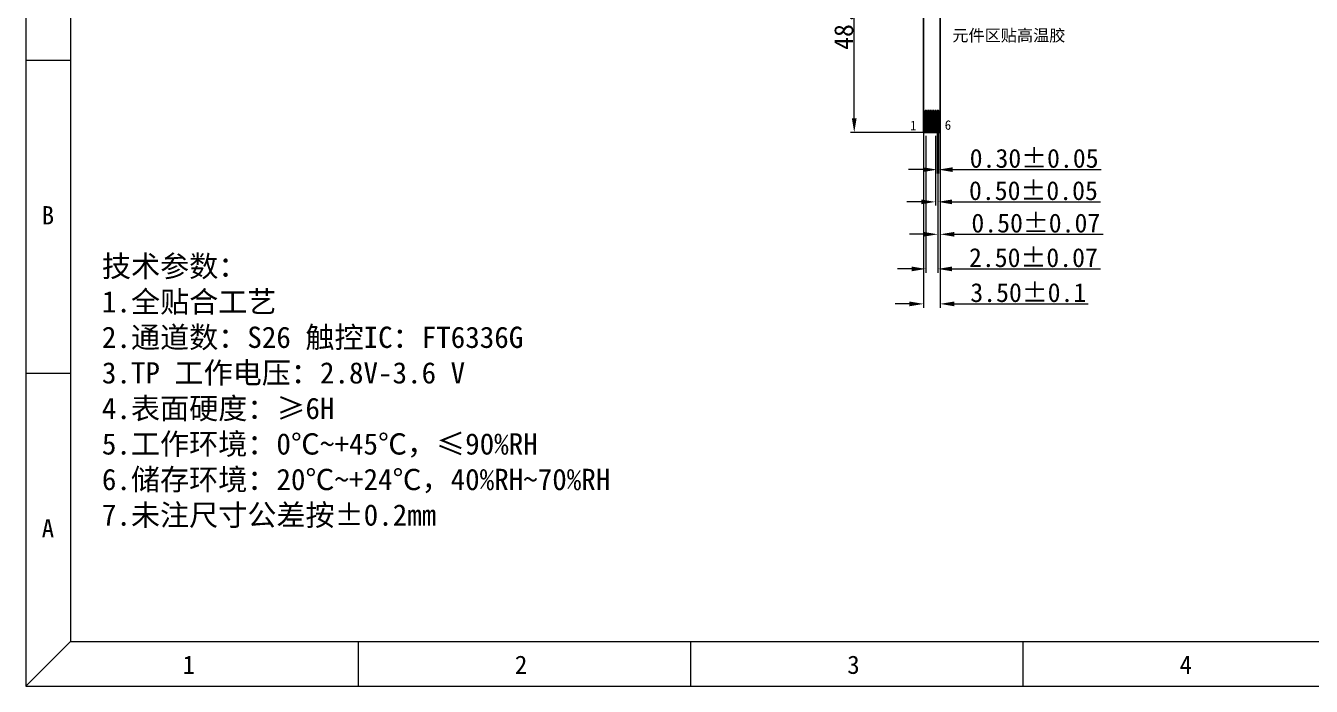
# Model space of a CAD drawing. Header units: millimetres. Extents: x 0 to 12024, y -5479 to 598.
# Drawn here: x 11462.3 to 11733.6, y -5478.6 to -5339 of the extents above; entities that cross this region are included whole.
import ezdxf
from ezdxf.enums import TextEntityAlignment as Align

# ---------------------------------------------------------------- set-up
doc = ezdxf.new("R2010")
doc.units = ezdxf.units.MM
doc.layers.add('DIM', color=7, linetype='Continuous')
doc.layers.add('FPC', color=5, linetype='Continuous')
doc.layers.add('Sundenal', color=4, linetype='Continuous', lineweight=20)
doc.layers.add('文字', color=2, linetype='Continuous', lineweight=20)
doc.styles.get("Standard").update_dxf_attribs({"font": 'isocp2.shx', "bigfont": 'extfont2.shx'})
doc.styles.add('宋体', font='')
doc.styles.get('宋体').set_extended_font_data('SimSun')
doc.dimstyles.new('Sundenal$0', dxfattribs={"dimtxt": 6, "dimasz": 3, "dimexe": 0.8, "dimexo": 0.8, "dimgap": 0.2, "dimtad": 1, "dimzin": 1, "dimdsep": 46, "dimtxsty": '宋体', "dimcen": 2.5, "dimadec": 0, "dimazin": 0, "dimtfac": 1, "dimtofl": 0, "dimtmove": 0, "dimatfit": 3, "dimfxl": 0.8, "dimtolj": 1, "dimlwd": 13, "dimlwe": 13, "dimarcsym": 0})

# ---------------------------------------------------------------- blocks, each defined once
blk = doc.blocks.new('sundenal')
at = {"layer": 'Sundenal', "color": 4}
blk.add_lwpolyline([(-1141.39, 0), (0, 0), (0, 805.66), (-1141.39, 805.66)], close=True, dxfattribs=at)
at = {"layer": 'Sundenal', "ltscale": 0.2}
blk.add_lwpolyline([(-19.18, 786.48), (-1122.21, 786.48), (-1122.21, 19.18), (-19.18, 19.18)], close=True, dxfattribs=at)
at = {"layer": 'Sundenal', "color": 4}
for points in [[(-1141.39, 268.55), (-1122.21, 268.55)], [(-1141.39, 134.28), (-1122.21, 134.28)], [(-1122.21, 19.18), (-1141.39, 0)], [(-998.96, 19.18), (-998.96, 0)], [(-856.53, 19.18), (-856.53, 0)], [(-714.1, 19.18), (-714.1, 0)]]:
    blk.add_lwpolyline(points, dxfattribs=at)
at = {"layer": 'Sundenal', "color": 4, "style": '宋体'}
for s, p in [('B', (-1131.87, 202.04)), ('A', (-1131.87, 67.76)), ('1', (-1071.5, 9.26)), ('2', (-929.07, 9.26)), ('3', (-786.64, 9.26)), ('4', (-644.21, 9.26))]:
    blk.add_text(s, height=7.85, dxfattribs=at).set_placement(p, align=Align.MIDDLE_CENTER)
blk = doc.blocks.new('*D22')
at = {"layer": 'Defpoints', "color": 0, "ltscale": 0.2, "transparency": 16777216}
for p in [(11654.66, -5360.09), (11654.96, -5360.09), (11654.96, -5369.43)]:
    blk.add_point(p, dxfattribs=at)
at = {"layer": 'DIM', "color": 0, "lineweight": 13, "ltscale": 0.2, "transparency": 16777216}
for p, q in [((11654.66, -5360.89), (11654.66, -5370.23)), ((11654.96, -5360.89), (11654.96, -5370.23)), ((11651.66, -5369.43), (11648.66, -5369.43)), ((11657.96, -5369.43), (11689.33, -5369.43))]:
    blk.add_line(p, q, dxfattribs=at)
at = {"layer": 'DIM', "color": 0, "ltscale": 0.2, "transparency": 16777216}
for points in [[(11651.66, -5368.93), (11651.66, -5369.93), (11654.66, -5369.43)], [(11657.96, -5368.93), (11657.96, -5369.93), (11654.96, -5369.43)]]:
    blk.add_solid(points, dxfattribs=at)
at = {"layer": 'DIM', "color": 0, "ltscale": 0.2, "transparency": 16777216, "insert": (11675.15, -5367.07), "char_height": 4, "attachment_point": 5, "style": '宋体'}
blk.add_mtext('\\A1;0.30%%P0.05', dxfattribs=at)
blk = doc.blocks.new('*D23')
at = {"layer": 'Defpoints', "color": 0, "ltscale": 0.2, "transparency": 16777216}
for p in [(11654.31, -5361.47), (11654.81, -5361.47), (11654.81, -5376.24)]:
    blk.add_point(p, dxfattribs=at)
at = {"layer": 'DIM', "color": 0, "lineweight": 13, "ltscale": 0.2, "transparency": 16777216}
for p, q in [((11654.31, -5362.27), (11654.31, -5377.04)), ((11654.81, -5362.27), (11654.81, -5377.04)), ((11651.31, -5376.24), (11648.31, -5376.24)), ((11657.81, -5376.24), (11689.18, -5376.24))]:
    blk.add_line(p, q, dxfattribs=at)
at = {"layer": 'DIM', "color": 0, "ltscale": 0.2, "transparency": 16777216}
for points in [[(11651.31, -5375.74), (11651.31, -5376.74), (11654.31, -5376.24)], [(11657.81, -5375.74), (11657.81, -5376.74), (11654.81, -5376.24)]]:
    blk.add_solid(points, dxfattribs=at)
at = {"layer": 'DIM', "color": 0, "ltscale": 0.2, "transparency": 16777216, "insert": (11675, -5373.89), "char_height": 4, "attachment_point": 5, "style": '宋体'}
blk.add_mtext('\\A1;0.50%%P0.05', dxfattribs=at)
blk = doc.blocks.new('*D24')
at = {"layer": 'Defpoints', "color": 0, "ltscale": 0.2, "transparency": 16777216}
for p in [(11652.31, -5361.47), (11654.81, -5361.47), (11654.81, -5390.4)]:
    blk.add_point(p, dxfattribs=at)
at = {"layer": 'DIM', "color": 0, "lineweight": 13, "ltscale": 0.2, "transparency": 16777216}
for p, q in [((11652.31, -5362.27), (11652.31, -5391.2)), ((11654.81, -5362.27), (11654.81, -5391.2)), ((11649.31, -5390.4), (11646.31, -5390.4)), ((11657.81, -5390.4), (11689.18, -5390.4))]:
    blk.add_line(p, q, dxfattribs=at)
at = {"layer": 'DIM', "color": 0, "ltscale": 0.2, "transparency": 16777216}
for points in [[(11649.31, -5389.9), (11649.31, -5390.9), (11652.31, -5390.4)], [(11657.81, -5389.9), (11657.81, -5390.9), (11654.81, -5390.4)]]:
    blk.add_solid(points, dxfattribs=at)
at = {"layer": 'DIM', "color": 0, "ltscale": 0.2, "transparency": 16777216, "insert": (11675, -5388.04), "char_height": 4, "attachment_point": 5, "style": '宋体'}
blk.add_mtext('\\A1;2.50%%P0.07', dxfattribs=at)
blk = doc.blocks.new('*D25')
at = {"layer": 'Defpoints', "color": 0, "ltscale": 0.2, "transparency": 16777216}
for p in [(11654.81, -5361.47), (11655.31, -5361.01), (11655.31, -5383.09)]:
    blk.add_point(p, dxfattribs=at)
at = {"layer": 'DIM', "color": 0, "lineweight": 13, "ltscale": 0.2, "transparency": 16777216}
for p, q in [((11654.81, -5362.27), (11654.81, -5383.89)), ((11655.31, -5361.81), (11655.31, -5383.89)), ((11651.81, -5383.09), (11648.81, -5383.09)), ((11658.31, -5383.09), (11689.71, -5383.09))]:
    blk.add_line(p, q, dxfattribs=at)
at = {"layer": 'DIM', "color": 0, "ltscale": 0.2, "transparency": 16777216}
for points in [[(11651.81, -5382.59), (11651.81, -5383.59), (11654.81, -5383.09)], [(11658.31, -5382.59), (11658.31, -5383.59), (11655.31, -5383.09)]]:
    blk.add_solid(points, dxfattribs=at)
at = {"layer": 'DIM', "color": 0, "ltscale": 0.2, "transparency": 16777216, "insert": (11675.51, -5380.74), "char_height": 4, "attachment_point": 5, "style": '宋体'}
blk.add_mtext('\\A1;0.50%%P0.07', dxfattribs=at)
blk = doc.blocks.new('*D26')
at = {"layer": 'Defpoints', "color": 0, "ltscale": 0.2, "transparency": 16777216}
for p in [(11651.81, -5360.62), (11655.31, -5360.62), (11655.31, -5397.79)]:
    blk.add_point(p, dxfattribs=at)
at = {"layer": 'DIM', "color": 0, "lineweight": 13, "ltscale": 0.2, "transparency": 16777216}
for p, q in [((11651.81, -5361.42), (11651.81, -5398.59)), ((11655.31, -5361.42), (11655.31, -5398.59)), ((11648.81, -5397.79), (11645.81, -5397.79)), ((11658.31, -5397.79), (11686.54, -5397.79))]:
    blk.add_line(p, q, dxfattribs=at)
at = {"layer": 'DIM', "color": 0, "ltscale": 0.2, "transparency": 16777216}
for points in [[(11648.81, -5397.29), (11648.81, -5398.29), (11651.81, -5397.79)], [(11658.31, -5397.29), (11658.31, -5398.29), (11655.31, -5397.79)]]:
    blk.add_solid(points, dxfattribs=at)
at = {"layer": 'DIM', "color": 0, "ltscale": 0.2, "transparency": 16777216, "insert": (11673.92, -5395.43), "char_height": 4, "attachment_point": 5, "style": '宋体'}
blk.add_mtext('\\A1;3.50%%P0.1', dxfattribs=at)
blk = doc.blocks.new('*D27')
at = {"layer": 'Defpoints', "color": 0, "ltscale": 0.2, "transparency": 16777216}
for p in [(11637.18, -5313.1), (11643.9, -5313.1), (11653.92, -5361.57)]:
    blk.add_point(p, dxfattribs=at)
at = {"layer": 'DIM', "color": 0, "lineweight": 13, "ltscale": 0.2, "transparency": 16777216}
for p, q in [((11643.1, -5313.1), (11636.38, -5313.1)), ((11637.18, -5358.57), (11637.18, -5316.1)), ((11653.12, -5361.57), (11636.38, -5361.57))]:
    blk.add_line(p, q, dxfattribs=at)
at = {"layer": 'DIM', "color": 0, "ltscale": 0.2, "transparency": 16777216}
for points in [[(11636.68, -5316.1), (11637.68, -5316.1), (11637.18, -5313.1)], [(11636.68, -5358.57), (11637.68, -5358.57), (11637.18, -5361.57)]]:
    blk.add_solid(points, dxfattribs=at)
at = {"layer": 'DIM', "color": 0, "ltscale": 0.2, "transparency": 16777216, "insert": (11634.98, -5337.33), "char_height": 4, "attachment_point": 5, "rotation": 90, "style": '宋体'}
blk.add_mtext('\\A1;48.47', dxfattribs=at)

msp = doc.modelspace()

# ---------------------------------------------------------------- linework, layer by layer
at = {"layer": 'FPC', "ltscale": 0.2}
msp.add_lwpolyline([(11655.311, -5322.3), (11655.311, -5361.368, -0.4142136), (11655.111, -5361.568), (11652.011, -5361.568, -0.4142136), (11651.811, -5361.368), (11651.811, -5334.3, 0.4142136)], format="xyb", dxfattribs=at)
for points in [[(11652.165, -5356.968), (11652.165, -5361.468), (11652.465, -5361.468), (11652.465, -5356.968)], [(11652.665, -5356.968), (11652.665, -5361.468), (11652.965, -5361.468), (11652.965, -5356.968)], [(11653.165, -5356.968), (11653.165, -5361.468), (11653.465, -5361.468), (11653.465, -5356.968)], [(11653.665, -5356.968), (11653.665, -5361.468), (11653.965, -5361.468), (11653.965, -5356.968)], [(11654.165, -5356.968), (11654.165, -5361.468), (11654.465, -5361.468), (11654.465, -5356.968)], [(11654.665, -5356.968), (11654.665, -5361.468), (11654.965, -5361.468), (11654.965, -5356.968)]]:
    msp.add_lwpolyline(points, close=True, dxfattribs=at)
msp.add_lwpolyline([(11652.111, -5361.568), (11655.011, -5361.568)], dxfattribs=at)

# ---------------------------------------------------------------- block references
at = {"layer": 'Sundenal', "xscale": 0.4924799999998868, "yscale": 0.4924799999998868, "zscale": 0.4924799999998868}
msp.add_blockref('sundenal', (12024.42, -5478.573), dxfattribs=at)

# ---------------------------------------------------------------- texts
at = {"layer": 'DIM', "insert": (11681.746, -5339.822), "char_height": 2.5, "width": 42.98019, "attachment_point": 3}
msp.add_mtext('{\\fSimSun|b0|i0|c134|p2;元件区贴高温胶}', dxfattribs=at)
at = {"layer": 'DIM', "lineweight": 30, "char_height": 2, "width": 0.9305, "attachment_point": 9, "style": '宋体'}
for s, insert in [('1', (11650.309, -5361.111)), ('6', (11657.641, -5361.039))]:
    msp.add_mtext(s, dxfattribs=dict(at, insert=insert))
at = {"layer": '文字', "color": 7, "insert": (11478.387, -5387.581), "char_height": 4.5031, "width": 213.66917, "attachment_point": 1, "style": '宋体'}
msp.add_mtext('{\\fSimSun|b0|i0|c134|p54;技术参数}：\\P1.全贴合工艺\\P2.通道数：S26 触控IC：FT6336G\\P3.TP 工作电压：2.8V-3.6 V \\P4.表面硬度：≥6H\\P5.工作环境：0℃~+45℃，≤90%RH\\P6.储存环境：20℃~+24℃，40%RH~70%RH\\P7.未注尺寸公差按±0.2mm', dxfattribs=at)

# ---------------------------------------------------------------- dimensions: what is measured, and where the dimension line sits
at = {"layer": 'DIM', "ltscale": 0.2}
dim = msp.add_linear_dim(base=(11637.185, -5313.097), p1=(11653.919, -5361.568), p2=(11643.897, -5313.097), angle=90, dimstyle='Sundenal$0', override={"dimtxt": 4}, dxfattribs=at)
dim.commit()
dim.dimension.update_dxf_attribs({"geometry": '*D27', "text_midpoint": (11637.185, -5337.332), "dimtype": 160})
for base, p1, p2, text, picture, middle in [((11655.311, -5397.788), (11651.811, -5360.618), (11655.311, -5360.618), '<>%%P0.1', '*D26', (11673.924, -5395.432)), ((11654.807, -5390.401), (11652.307, -5361.468), (11654.807, -5361.468), '<>%%P0.07', '*D24', (11674.996, -5388.044)), ((11654.807, -5376.244), (11654.307, -5361.468), (11654.807, -5361.468), '<>%%P0.05', '*D23', (11674.996, -5373.887)), ((11654.957, -5369.428), (11654.657, -5360.085), (11654.957, -5360.085), '<>%%P0.05', '*D22', (11675.146, -5367.071)), ((11655.311, -5383.093), (11654.807, -5361.468), (11655.311, -5361.012), '<>%%P0.07', '*D25', (11675.511, -5380.737))]:
    dim = msp.add_linear_dim(base=base, p1=p1, p2=p2, angle=180, text=text, dimstyle='Sundenal$0', override={"dimtxt": 4}, dxfattribs=at)
    dim.commit()
    dim.dimension.update_dxf_attribs({"geometry": picture, "text_midpoint": middle})

doc.saveas('drawing.dxf')
